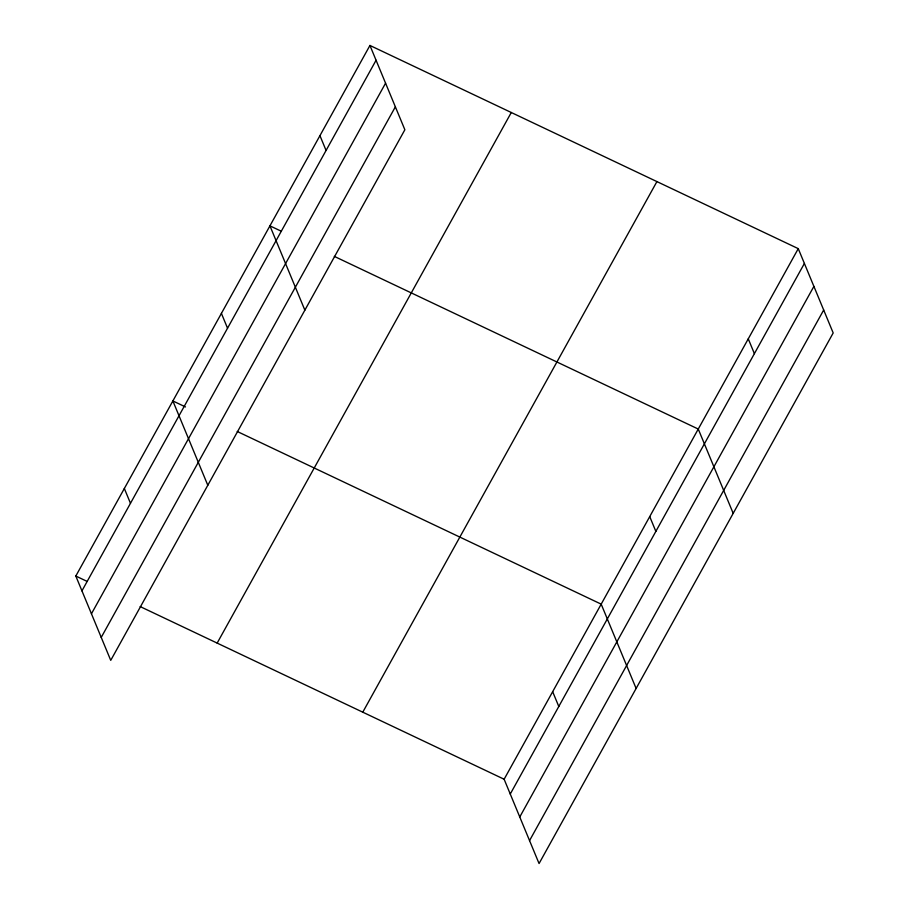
<?xml version="1.0" encoding="UTF-8"?>
<svg xmlns="http://www.w3.org/2000/svg" width="909" height="909" viewBox="0 0 909 909"><rect width="100%" height="100%" fill="white"/><g stroke="black" fill="none" stroke-linecap="round" stroke-linejoin="round"><path stroke-width="1.36" d="M369.94 45.45L404.869 129.76L110.739 660.354L75.811 576.045L369.94 45.45L798.261 248.646L833.189 332.955L539.06 863.55L504.131 779.24L140.179 606.576M81.946 590.85L376.076 60.255M91.445 613.78L385.575 83.185M101.229 637.414L395.37 106.83M217.16 643.095L511.29 112.5M362.782 712.179L656.923 181.584M504.131 779.24L798.261 248.646M510.256 794.034L804.397 263.44M519.766 816.975L813.896 286.38M529.549 840.609L823.69 310.014M281.301 231.238L269.939 225.852L304.867 310.162M334.307 256.383L698.26 429.048L733.188 513.358M185.493 406.937L172.88 400.949L207.797 485.258M237.238 431.48L601.19 604.144L636.118 688.454M75.811 576.045L87.173 581.43M748.266 338.841L754.39 353.646M649.73 516.596L655.855 531.39M552.661 691.692L558.796 706.486M319.945 135.646L326.07 150.451M221.41 313.4L227.534 328.206M124.34 488.497L130.476 503.302"/></g></svg>
